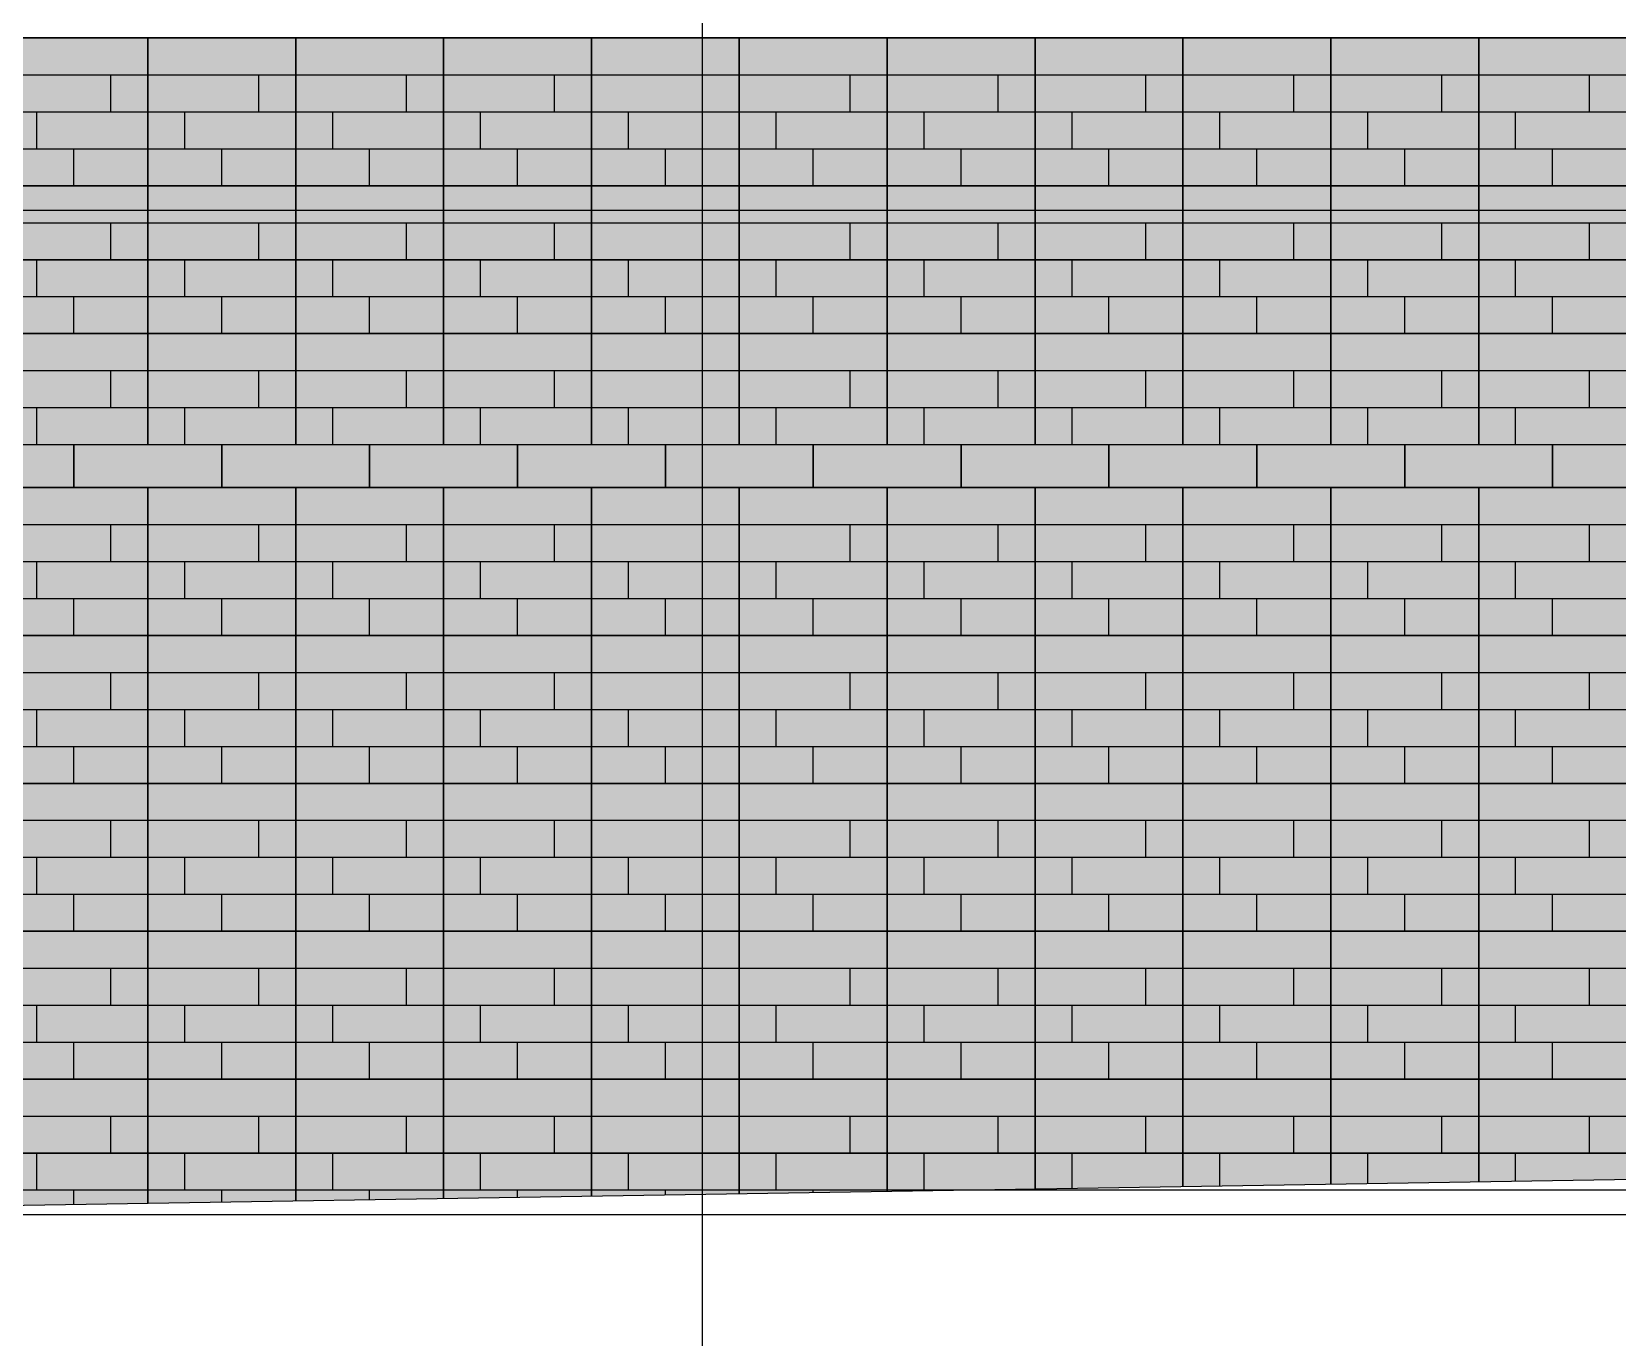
# Model space of a CAD drawing. Extents: x -430745 to 210250, y 0 to 148500.
# Drawn here: x 85653 to 98520, y 35933 to 46529 of the extents above; entities that cross this region are included whole.
import ezdxf
from ezdxf.xclip import XClip

# ---------------------------------------------------------------- set-up
doc = ezdxf.new("R2010")
doc.units = 0
doc.header["$LTSCALE"] = 250
doc.header["$MEASUREMENT"] = 0
doc.header["$XCLIPFRAME"] = 2
doc.linetypes.add('ACAD_ISO05W100', pattern=[33, 24, -3, 0, -3, 0, -3])
doc.layers.get('0').update_dxf_attribs({"linetype": 'CONTINUOUS'})
for name, color, linetype in [('A-CEN', 1, 'CONTINUOUS'), ('A-DIM', 7, 'CONTINUOUS'), ('A-ELE-253', 253, 'CONTINUOUS'), ('A-ELE-7', 7, 'CONTINUOUS'), ('A-ELE-8 해치(세로)', 8, 'CONTINUOUS'), ('A-SITE', 2, 'ACAD_ISO05W100'), ('X-좌측면도$0$A-ELE-8 해치', 8, 'CONTINUOUS')]:
    doc.layers.add(name, color=color, linetype=linetype)
doc.layers.add('NOPLOT', color=193, linetype='CONTINUOUS', plot=False)

# ---------------------------------------------------------------- blocks, each defined once
blk = doc.blocks.new('A-CEN-SOUTH2')
at = {"layer": 'A-CEN'}
for p, q in [((14059519, -438071.4), (14059519, -330738.1)), ((14047719, -412175.9, 0), (14135536.5, -412175.9, 0)), ((13988291.4, -420925.9), (14135536.5, -420925.9, 0)), ((13988291.4, -421525.9), (14135536.5, -421525.9))]:
    blk.add_line(p, q, dxfattribs=at)
blk.add_lwpolyline([(14135536.5, -413575.9), (13988291.4, -413575.9)], dxfattribs=at)
blk = doc.blocks.new('*U137')
for p, q in [((6000, 900), (6000, 1200)), ((7200, 900), (7200, 1200)), ((8400, 900), (8400, 1200)), ((9600, 900), (9600, 1200)), ((10800, 900), (10800, 1200)), ((12000, 900), (12000, 1200)), ((13200, 900), (13200, 1200)), ((14400, 900), (14400, 1200)), ((15600, 900), (15600, 1200)), ((16800, 900), (16800, 1200)), ((5700, 600), (5700, 900)), ((6900, 600), (6900, 900)), ((8100, 600), (8100, 900)), ((9300, 600), (9300, 900)), ((10500, 600), (10500, 900)), ((11700, 600), (11700, 900)), ((12900, 600), (12900, 900)), ((14100, 600), (14100, 900)), ((15300, 600), (15300, 900)), ((16500, 600), (16500, 900)), ((17700, 600), (17700, 900)), ((5100, 300), (5100, 600)), ((6300, 300), (6300, 600)), ((7500, 300), (7500, 600)), ((8700, 300), (8700, 600)), ((9900, 300), (9900, 600)), ((11100, 300), (11100, 600)), ((12300, 300), (12300, 600)), ((13500, 300), (13500, 600)), ((14700, 300), (14700, 600)), ((15900, 300), (15900, 600)), ((17100, 300), (17100, 600)), ((5400, 0), (5400, 300)), ((6600, 0), (6600, 300)), ((7800, 0), (7800, 300)), ((9000, 0), (9000, 300)), ((10200, 0), (10200, 300)), ((11400, 0), (11400, 300)), ((12600, 0), (12600, 300)), ((13800, 0), (13800, 300)), ((15000, 0), (15000, 300)), ((16200, 0), (16200, 300)), ((17400, 0), (17400, 300))]:
    blk.add_line(p, q)
at = {"layer": 'NOPLOT'}
for p, q in [((4800, 900), (6000, 900)), ((6000, 900), (7200, 900)), ((7200, 900), (8400, 900)), ((8400, 900), (9600, 900)), ((9600, 900), (10800, 900)), ((10800, 900), (12000, 900)), ((12000, 900), (13200, 900)), ((13200, 900), (14400, 900)), ((14400, 900), (15600, 900)), ((15600, 900), (16800, 900)), ((16800, 900), (18000, 900)), ((4800, 600), (6000, 600)), ((6000, 600), (7200, 600)), ((7200, 600), (8400, 600)), ((8400, 600), (9600, 600)), ((9600, 600), (10800, 600)), ((10800, 600), (12000, 600)), ((12000, 600), (13200, 600)), ((13200, 600), (14400, 600)), ((14400, 600), (15600, 600)), ((15600, 600), (16800, 600)), ((16800, 600), (18000, 600)), ((4800, 300), (6000, 300)), ((6000, 300), (7200, 300)), ((7200, 300), (8400, 300)), ((8400, 300), (9600, 300)), ((9600, 300), (10800, 300)), ((10800, 300), (12000, 300)), ((12000, 300), (13200, 300)), ((13200, 300), (14400, 300)), ((14400, 300), (15600, 300)), ((15600, 300), (16800, 300)), ((16800, 300), (18000, 300))]:
    blk.add_line(p, q, dxfattribs=at)
for points in [[(4800, 1200), (6000, 1200), (6000, 0), (4800, 0)], [(6000, 1200), (7200, 1200), (7200, 0), (6000, 0)], [(7200, 1200), (8400, 1200), (8400, 0), (7200, 0)], [(8400, 1200), (9600, 1200), (9600, 0), (8400, 0)], [(9600, 1200), (10800, 1200), (10800, 0), (9600, 0)], [(10800, 1200), (12000, 1200), (12000, 0), (10800, 0)], [(12000, 1200), (13200, 1200), (13200, 0), (12000, 0)], [(13200, 1200), (14400, 1200), (14400, 0), (13200, 0)], [(14400, 1200), (15600, 1200), (15600, 0), (14400, 0)], [(15600, 1200), (16800, 1200), (16800, 0), (15600, 0)], [(16800, 1200), (18000, 1200), (18000, 0), (16800, 0)]]:
    blk.add_lwpolyline(points, close=True, dxfattribs=at)
blk = doc.blocks.new('*U135')
for p, q in [((4800, 0), (4800, 350)), ((6000, 0), (6000, 350)), ((7200, 0), (7200, 350)), ((8400, 0), (8400, 350)), ((9600, 0), (9600, 350)), ((10800, 0), (10800, 350)), ((12000, 0), (12000, 350)), ((13200, 0), (13200, 350)), ((14400, 0), (14400, 350)), ((15600, 0), (15600, 350)), ((16800, 0), (16800, 350))]:
    blk.add_line(p, q)
at = {"layer": 'NOPLOT'}
for points in [[(3600, 350), (4800, 350), (4800, 0), (3600, 0)], [(4800, 350), (6000, 350), (6000, 0), (4800, 0)], [(6000, 350), (7200, 350), (7200, 0), (6000, 0)], [(7200, 350), (8400, 350), (8400, 0), (7200, 0)], [(8400, 350), (9600, 350), (9600, 0), (8400, 0)], [(9600, 350), (10800, 350), (10800, 0), (9600, 0)], [(10800, 350), (12000, 350), (12000, 0), (10800, 0)], [(12000, 350), (13200, 350), (13200, 0), (12000, 0)], [(13200, 350), (14400, 350), (14400, 0), (13200, 0)], [(14400, 350), (15600, 350), (15600, 0), (14400, 0)], [(15600, 350), (16800, 350), (16800, 0), (15600, 0)], [(16800, 350), (18000, 350), (18000, 0), (16800, 0)]]:
    blk.add_lwpolyline(points, close=True, dxfattribs=at)

msp = doc.modelspace()

# ---------------------------------------------------------------- hatches: boundary and pattern name
at = {"layer": 'A-ELE-253'}
h = msp.add_hatch(dxfattribs=at)
h.set_pattern_fill('AR-CONC', color=256, scale=3)
h.set_pattern_definition([(50, (0, 0), (546.554, -47.8173), [57.15, -628.65]), (355, (0, 0), (-105.7285, 573.17), [45.72, -502.92]), (100.451, (45.55, -4), (440.8275, 525.35), [48.57, -534.27]), (46.1842, (0, 152.4), (813.237, -126.127), [85.725, -942.975]), (96.6356, (67.8, 141.9), (712.2127, 742.2767), [72.855, -801.405]), (351.184, (0, 152.4), (712.214, 742.2754), [68.58, -754.38]), (21, (76.2, 114.3), (454.8446, -306.7966), [57.15, -628.65]), (326, (76.2, 114.3), (185.406, 552.564), [45.72, -502.92]), (71.4514, (114.1, 88.73), (640.2495, 245.7686), [48.57, -534.27]), (37.5, (0, 0), (9.2658, 253.66512), [0, -496.824, 0, -510.54, 0, -504.825]), (7.5, (0, 0), (200.459, 300.5417), [0, -291.084, 0, -485.394, 0, -192.405]), (327.5, (-169.93, 0), (406.7718, -17.18623), [0, -190.5, 0, -594.36, 0, -788.67]), (317.5, (-246.13, 0), (444.3875, 76.2795), [0, -247.65, 0, -394.716, 0, -560.07])])
h.paths.add_polyline_path([(124195.3, 53078.9), (112145.3, 53078.9), (112145.3, 46578.9), (112145.3, 46478.9), (80595.3, 46478.9), (80595.3, 36928.9), (80895.3, 36928.9), (124195.3, 37625.7)])
at = {"layer": 'X-좌측면도$0$A-ELE-8 해치'}
h = msp.add_hatch(dxfattribs=at)
h.set_pattern_fill('_USER', color=256, scale=300, pattern_type=0)
h.set_pattern_definition([(0, (80595.25, 42578.93), (0, 300), [])])
h.paths.add_polyline_path([(124195.3, 53078.9), (112145.3, 53078.9), (112145.3, 46578.9), (112145.3, 46478.9), (80595.3, 46478.9), (80595.3, 43178.9), (124195.3, 43178.9)])
h = msp.add_hatch(dxfattribs=at)
h.set_pattern_fill('_USER', color=256, scale=300, pattern_type=0)
h.set_pattern_definition([(0, (80595.25, 42228.93), (0, 300), [])])
h.paths.add_polyline_path([(124195.3, 42828.9), (80595.3, 42828.9), (80595.3, 36928.9), (80895.3, 36928.9), (124145.3, 37628.1), (124145.3, 37628.1), (124195.3, 37628.1)])

# ---------------------------------------------------------------- linework, layer by layer
at = {"layer": 'A-ELE-7'}
msp.add_line((80595.3, 46478.9), (112145.3, 46478.9, 0), dxfattribs=at)
at = {"layer": 'A-ELE-7', "elevation": 0}
msp.add_lwpolyline([(80895.3, 36928.9), (124145.3, 37628.1), (124145.3, 36928.9)], dxfattribs=at)
at = {"layer": 'A-SITE', "linetype": 'Continuous', "elevation": 0}
msp.add_lwpolyline([(34760.2, 36828.9), (35760.2, 36828.9), (35760.2, 36928.9), (124145.3, 36928.9), (170495.3, 36928.9), (170495.3, 36928.9), (175645.3, 36928.9)], dxfattribs=at)
at = {"layer": 'X-좌측면도$0$A-ELE-8 해치'}
for p, q in [((80595.3, 43178.9, 0), (124195.3, 43178.9, 0)), ((80595.3, 42828.9, 0), (124195.3, 42828.9, 0))]:
    msp.add_line(p, q, dxfattribs=at)

# ---------------------------------------------------------------- block references
at = {"layer": 'A-DIM'}
msp.add_blockref('A-CEN-SOUTH2', (-13968423.8, 458654.8), dxfattribs=at)
at = {"layer": 'A-ELE-8 해치(세로)'}
ref = msp.add_blockref('*U137', (80595.3, 45278.9), dxfattribs=at)
XClip(ref).set_block_clipping_path([(0, 0), (43599.9998531266, 1200)])
ref = msp.add_blockref('*U137', (80595.3, 44078.9), dxfattribs=at)
XClip(ref).set_block_clipping_path([(0, 0), (43599.9998531266, 1200)])
ref = msp.add_blockref('*U137', (80595.3, 42878.9), dxfattribs=at)
XClip(ref).set_block_clipping_path([(0, 300.0000000004), (43599.9998531266, 1200)])
msp.add_blockref('*U135', (81195.3, 42828.9, 0), dxfattribs=at)
ref = msp.add_blockref('*U137', (80595.3, 41628.9), dxfattribs=at)
XClip(ref).set_block_clipping_path([(0, 0), (43599.9998531266, 1200)])
ref = msp.add_blockref('*U137', (80595.3, 40428.9), dxfattribs=at)
XClip(ref).set_block_clipping_path([(0, 0), (43599.9998531266, 1200)])
ref = msp.add_blockref('*U137', (80595.3, 39228.9), dxfattribs=at)
XClip(ref).set_block_clipping_path([(0, 0), (43599.9998531266, 1200)])
ref = msp.add_blockref('*U137', (80595.3, 38028.9), dxfattribs=at)
XClip(ref).set_block_clipping_path([(0, 0), (43599.9998531266, 1200)])
ref = msp.add_blockref('*U137', (80595.3, 36828.9), dxfattribs=at)
XClip(ref).set_block_clipping_path([(0, 1200), (0, 100.0000000117), (43550.0000197036, 799.1954152988), (43599.9998629371, 796.7816196351), (43599.9998628048, 1199.9999888474)])

doc.saveas('drawing.dxf')
